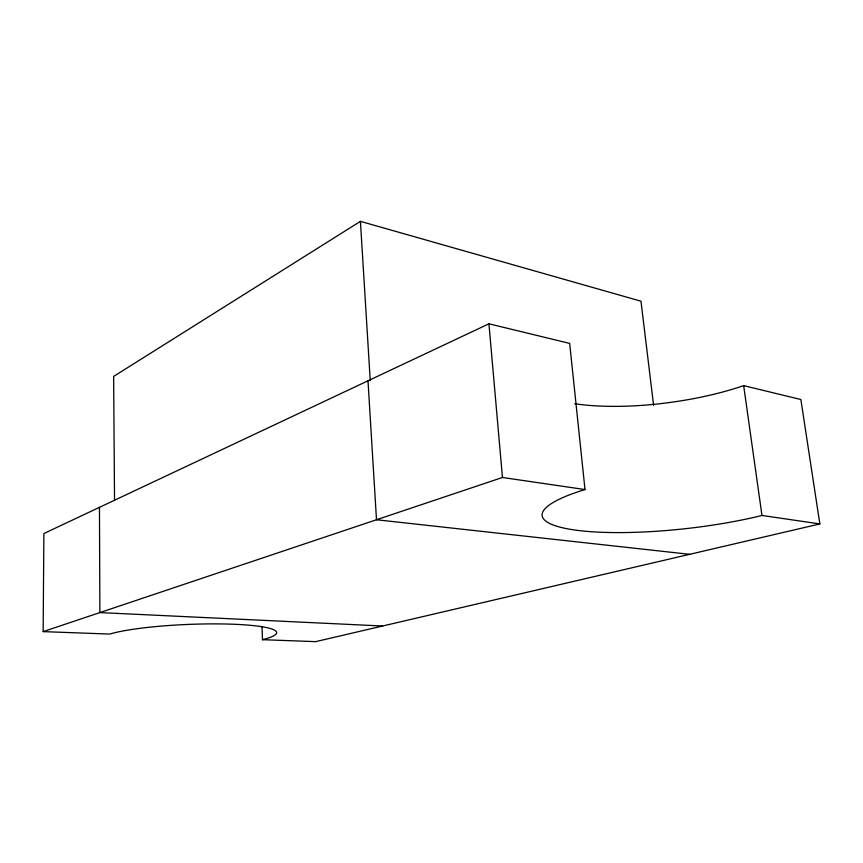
<?xml version="1.0" encoding="UTF-8"?>
<svg xmlns="http://www.w3.org/2000/svg" width="863" height="863" viewBox="0 0 863 863"><rect width="100%" height="100%" fill="white"/><g stroke="black" fill="none" stroke-linecap="round" stroke-linejoin="round"><path stroke-width="1.29" d="M819.85 523.927L315.621 641.64L262.492 639.688A88.285 11.845 -2.4 0 0 232.374 624.208A88.285 11.845 -2.4 0 0 109.774 634.068L43.15 631.619L43.873 533.539L488.933 323.808L569.666 343.398L585.006 489.558A140.831 28.727 -6.3 0 0 573.819 529.871A140.831 28.727 -6.3 0 0 761.964 515.459L819.85 523.927L800.864 399.515L743.669 385.632A136.775 41.359 -7.7 0 1 574.661 403.733M653.593 405.276L640.972 301.198L360.421 221.359L113.636 376.419L114.531 500.669M43.15 631.619L502.46 477.476L585.006 489.558M382.546 626.009L99.881 612.579L99.461 507.347M689.688 554.316L376.495 519.753L367.994 380.799M743.669 385.632L761.964 515.459M488.933 323.808L502.46 477.476M360.421 221.359L370.238 380.518M261.996 626.387L262.492 639.688"/></g></svg>
